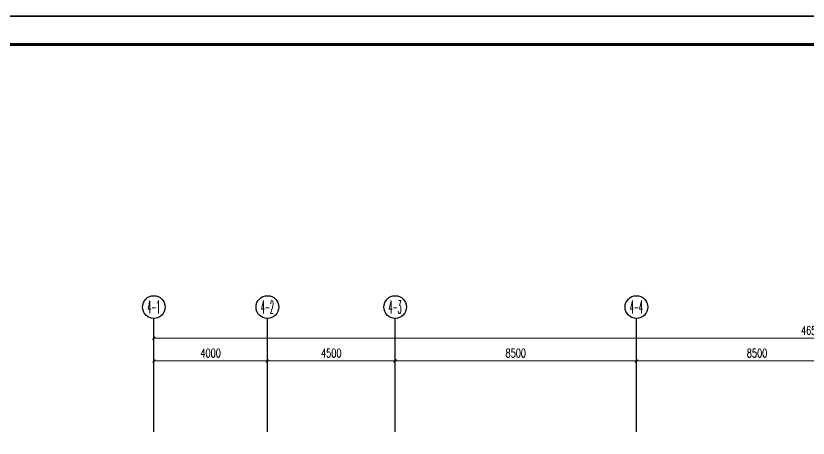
# Model space of a CAD drawing. Extents: x -124594 to 516503, y -3148 to 203159.
# Drawn here: x 97296 to 125208, y 44258 to 59137 of the extents above; entities that cross this region are included whole.
import ezdxf
from ezdxf.enums import TextEntityAlignment as Align

# ---------------------------------------------------------------- set-up
doc = ezdxf.new("R2010")
doc.units = 0
doc.header["$LTSCALE"] = 1000
doc.header["$MEASUREMENT"] = 0
for name, color, linetype in [('AXIS', 3, 'Continuous'), ('AXIS_TEXT', 7, 'Continuous'), ('PUB_TITLE', 4, 'Continuous'), ('打印框线', 7, 'Continuous'), ('标准打印框线2025-06-19-05-44', 7, 'Continuous')]:
    doc.layers.add(name, color=color, linetype=linetype)
doc.layers.add('建筑底图', color=8, linetype='Continuous', lineweight=5)
doc.styles.add('_TCH_AXIS', font='COMPLEX', dxfattribs={"bigfont": 'GBCBIG'})
doc.styles.add('_TCH_DIM_T3', font='SIMPLEX', dxfattribs={"width": 0.705882, "bigfont": 'GBCBIG'})
doc.styles.add('COMPLEX', font='COMPLEX')
doc.dimstyles.new('_TCH_ARCH&&100', dxfattribs={"dimtxt": 297.5, "dimasz": 100, "dimexe": 250, "dimexo": 300, "dimgap": 126.25, "dimtad": 1, "dimdec": 0, "dimzin": 0, "dimdsep": 46, "dimtxsty": '_TCH_DIM_T3', "dimblk": 'ARCHTICK', "dimcen": 0.09, "dimclrt": 7, "dimazin": 2, "dimtfac": 1, "dimtdec": 0, "dimtix": 1, "dimtmove": 2, "dimatfit": 3, "dimfxl": 1, "dimtolj": 1, "dimtzin": 0, "dimarcsym": 0})

# ---------------------------------------------------------------- blocks, each defined once
blk = doc.blocks.new('_AXISO')
blk.add_circle((0, 0), 0.5)
at = {"layer": 'AXIS_TEXT', "style": 'COMPLEX', "width": 1.041667}
blk.add_attdef('A', text='', height=0.56, dxfattribs=at).set_placement((-0.25, -0.28), (0.25, -0.28), align=Align.FIT)
blk = doc.blocks.new('_ArchTick')
at = {"color": 0, "linetype": 'ByBlock', "const_width": 0.4}
blk.add_lwpolyline([(-0.5, -0.5), (0.5, 0.5)], dxfattribs=at)
blk = doc.blocks.new('*D160')
at = {"layer": 'AXIS', "color": 0, "lineweight": -2, "transparency": 16777216}
for p, q in [((102158, 121730), (102158, 124680)), ((148658, 121730), (148658, 124680)), ((102158, 124430), (148658, 124430))]:
    blk.add_line(p, q, dxfattribs=at)
at = {"layer": 'Defpoints', "color": 0, "transparency": 16777216}
for p in [(148658, 124430), (102158, 121430), (148658, 121430)]:
    blk.add_point(p, dxfattribs=at)
at = {"layer": 'AXIS', "color": 0, "lineweight": -2, "transparency": 16777216, "xscale": 100, "yscale": 100, "zscale": 100, "rotation": 180}
blk.add_blockref('_ArchTick', (102158, 124430), dxfattribs=at)
at = {"layer": 'AXIS', "color": 0, "lineweight": -2, "transparency": 16777216, "xscale": 100, "yscale": 100, "zscale": 100}
blk.add_blockref('_ArchTick', (148658, 124430), dxfattribs=at)
at = {"layer": 'AXIS', "color": 7, "transparency": 16777216, "insert": (125408, 124705), "char_height": 297.5, "attachment_point": 5, "style": '_TCH_DIM_T3'}
blk.add_mtext('\\A1;46500', dxfattribs=at)
blk = doc.blocks.new('*D164')
at = {"layer": 'AXIS', "color": 0, "lineweight": -2, "transparency": 16777216}
for p, q in [((119158, 121430), (119158, 123880)), ((127658, 121430), (127658, 123880)), ((119158, 123630), (127658, 123630))]:
    blk.add_line(p, q, dxfattribs=at)
at = {"layer": 'Defpoints', "color": 0, "transparency": 16777216}
for p in [(127658, 123630), (119158, 121130), (127658, 121130)]:
    blk.add_point(p, dxfattribs=at)
at = {"layer": 'AXIS', "color": 0, "lineweight": -2, "transparency": 16777216, "xscale": 100, "yscale": 100, "zscale": 100, "rotation": 180}
blk.add_blockref('_ArchTick', (119158, 123630), dxfattribs=at)
at = {"layer": 'AXIS', "color": 0, "lineweight": -2, "transparency": 16777216, "xscale": 100, "yscale": 100, "zscale": 100}
blk.add_blockref('_ArchTick', (127658, 123630), dxfattribs=at)
at = {"layer": 'AXIS', "color": 7, "transparency": 16777216, "insert": (123408, 123905), "char_height": 297.5, "attachment_point": 5, "style": '_TCH_DIM_T3'}
blk.add_mtext('\\A1;8500', dxfattribs=at)
blk = doc.blocks.new('*D165')
at = {"layer": 'AXIS', "color": 0, "lineweight": -2, "transparency": 16777216}
for p, q in [((110658, 121430), (110658, 123880)), ((119158, 121430), (119158, 123880)), ((110658, 123630), (119158, 123630))]:
    blk.add_line(p, q, dxfattribs=at)
at = {"layer": 'Defpoints', "color": 0, "transparency": 16777216}
for p in [(119158, 123630), (110658, 121130), (119158, 121130)]:
    blk.add_point(p, dxfattribs=at)
at = {"layer": 'AXIS', "color": 0, "lineweight": -2, "transparency": 16777216, "xscale": 100, "yscale": 100, "zscale": 100, "rotation": 180}
blk.add_blockref('_ArchTick', (110658, 123630), dxfattribs=at)
at = {"layer": 'AXIS', "color": 0, "lineweight": -2, "transparency": 16777216, "xscale": 100, "yscale": 100, "zscale": 100}
blk.add_blockref('_ArchTick', (119158, 123630), dxfattribs=at)
at = {"layer": 'AXIS', "color": 7, "transparency": 16777216, "insert": (114908, 123905), "char_height": 297.5, "attachment_point": 5, "style": '_TCH_DIM_T3'}
blk.add_mtext('\\A1;8500', dxfattribs=at)
blk = doc.blocks.new('*D166')
at = {"layer": 'AXIS', "color": 0, "lineweight": -2, "transparency": 16777216}
for p, q in [((106158, 121430), (106158, 123880)), ((110658, 121430), (110658, 123880)), ((106158, 123630), (110658, 123630))]:
    blk.add_line(p, q, dxfattribs=at)
at = {"layer": 'Defpoints', "color": 0, "transparency": 16777216}
for p in [(110658, 123630), (106158, 121130), (110658, 121130)]:
    blk.add_point(p, dxfattribs=at)
at = {"layer": 'AXIS', "color": 0, "lineweight": -2, "transparency": 16777216, "xscale": 100, "yscale": 100, "zscale": 100, "rotation": 180}
blk.add_blockref('_ArchTick', (106158, 123630), dxfattribs=at)
at = {"layer": 'AXIS', "color": 0, "lineweight": -2, "transparency": 16777216, "xscale": 100, "yscale": 100, "zscale": 100}
blk.add_blockref('_ArchTick', (110658, 123630), dxfattribs=at)
at = {"layer": 'AXIS', "color": 7, "transparency": 16777216, "insert": (108408, 123905), "char_height": 297.5, "attachment_point": 5, "style": '_TCH_DIM_T3'}
blk.add_mtext('\\A1;4500', dxfattribs=at)
blk = doc.blocks.new('*D167')
at = {"layer": 'AXIS', "color": 0, "lineweight": -2, "transparency": 16777216}
for p, q in [((102158, 121430), (102158, 123880)), ((106158, 121430), (106158, 123880)), ((102158, 123630), (106158, 123630))]:
    blk.add_line(p, q, dxfattribs=at)
at = {"layer": 'Defpoints', "color": 0, "transparency": 16777216}
for p in [(106158, 123630), (102158, 121130), (106158, 121130)]:
    blk.add_point(p, dxfattribs=at)
at = {"layer": 'AXIS', "color": 0, "lineweight": -2, "transparency": 16777216, "xscale": 100, "yscale": 100, "zscale": 100, "rotation": 180}
blk.add_blockref('_ArchTick', (102158, 123630), dxfattribs=at)
at = {"layer": 'AXIS', "color": 0, "lineweight": -2, "transparency": 16777216, "xscale": 100, "yscale": 100, "zscale": 100}
blk.add_blockref('_ArchTick', (106158, 123630), dxfattribs=at)
at = {"layer": 'AXIS', "color": 7, "transparency": 16777216, "insert": (104158, 123905), "char_height": 297.5, "attachment_point": 5, "style": '_TCH_DIM_T3'}
blk.add_mtext('\\A1;4000', dxfattribs=at)
blk = doc.blocks.new('HGSDEWS')
at = {"layer": 'AXIS', "color": 8}
for p, q in [((102158.3, 121129.9), (102158.3, 125129.9)), ((106158.3, 121129.9), (106158.3, 125129.9)), ((110658.3, 121129.9), (110658.3, 125129.9)), ((119158.3, 121129.9), (119158.3, 125129.9))]:
    blk.add_line(p, q, dxfattribs=at)
ref = blk.add_blockref('_AXISO', (102158.3, 125529.9), dxfattribs=dict(at, xscale=800, yscale=800, zscale=800))
ref.add_attrib('A', '4-1', dxfattribs={"layer": 'AXIS_TEXT', "color": 8, "height": 452.55, "style": '_TCH_AXIS', "width": 0.375}).set_placement((101932.1, 125303.6), (102384.6, 125303.6), align=Align.FIT)
ref = blk.add_blockref('_AXISO', (106158.3, 125529.9), dxfattribs=dict(at, xscale=800, yscale=800, zscale=800))
ref.add_attrib('A', '4-2', dxfattribs={"layer": 'AXIS_TEXT', "color": 8, "height": 452.55, "style": '_TCH_AXIS', "width": 0.344262}).set_placement((105932.1, 125303.6), (106384.6, 125303.6), align=Align.FIT)
ref = blk.add_blockref('_AXISO', (110658.3, 125529.9), dxfattribs=dict(at, xscale=800, yscale=800, zscale=800))
ref.add_attrib('A', '4-3', dxfattribs={"layer": 'AXIS_TEXT', "color": 8, "height": 452.55, "style": '_TCH_AXIS', "width": 0.344262}).set_placement((110432.1, 125303.6), (110884.6, 125303.6), align=Align.FIT)
ref = blk.add_blockref('_AXISO', (119158.3, 125529.9), dxfattribs=dict(at, xscale=800, yscale=800, zscale=800))
ref.add_attrib('A', '4-4', dxfattribs={"layer": 'AXIS_TEXT', "color": 8, "height": 452.55, "style": '_TCH_AXIS', "width": 0.333333}).set_placement((118932.1, 125303.6), (119384.6, 125303.6), align=Align.FIT)
for p1, p2, distance, picture, middle in [((102158.3, 121429.9), (148658.3, 121429.9), 3000, '*D160', (125408.3, 124704.9)), ((102158.3, 121129.9), (106158.3, 121129.9), 2500, '*D167', (104158.3, 123904.9)), ((106158.3, 121129.9), (110658.3, 121129.9), 2500, '*D166', (108408.3, 123904.9)), ((110658.3, 121129.9), (119158.3, 121129.9), 2500, '*D165', (114908.3, 123904.9)), ((119158.3, 121129.9), (127658.3, 121129.9), 2500, '*D164', (123408.3, 123904.9))]:
    dim = blk.add_aligned_dim(p1=p1, p2=p2, distance=distance, dimstyle='_TCH_ARCH&&100', dxfattribs=at)
    dim.commit()
    dim.dimension.update_dxf_attribs({"geometry": picture, "text_midpoint": middle})

msp = doc.modelspace()

# ---------------------------------------------------------------- linework, layer by layer
at = {"layer": 'PUB_TITLE'}
msp.add_lwpolyline([(81390, -273), (165490, -273), (165490, 59127), (81390, 59127)], close=True, dxfattribs=at)
at = {"layer": 'PUB_TITLE', "const_width": 100}
msp.add_lwpolyline([(83890, 727), (164490, 727), (164490, 58127), (83890, 58127)], close=True, dxfattribs=at)
at = {"layer": '打印框线'}
msp.add_lwpolyline([(81390, -273), (81390, 59127), (165490, 59127), (165490, -273)], close=True, dxfattribs=at)
at = {"layer": '标准打印框线2025-06-19-05-44', "const_width": 20}
msp.add_lwpolyline([(81390, -273), (165490, -273), (165490, 59127), (81390, 59127)], close=True, dxfattribs=at)

# ---------------------------------------------------------------- block references
at = {"layer": '建筑底图'}
msp.add_blockref('HGSDEWS', (0, -76652), dxfattribs=at)

doc.saveas('drawing.dxf')
